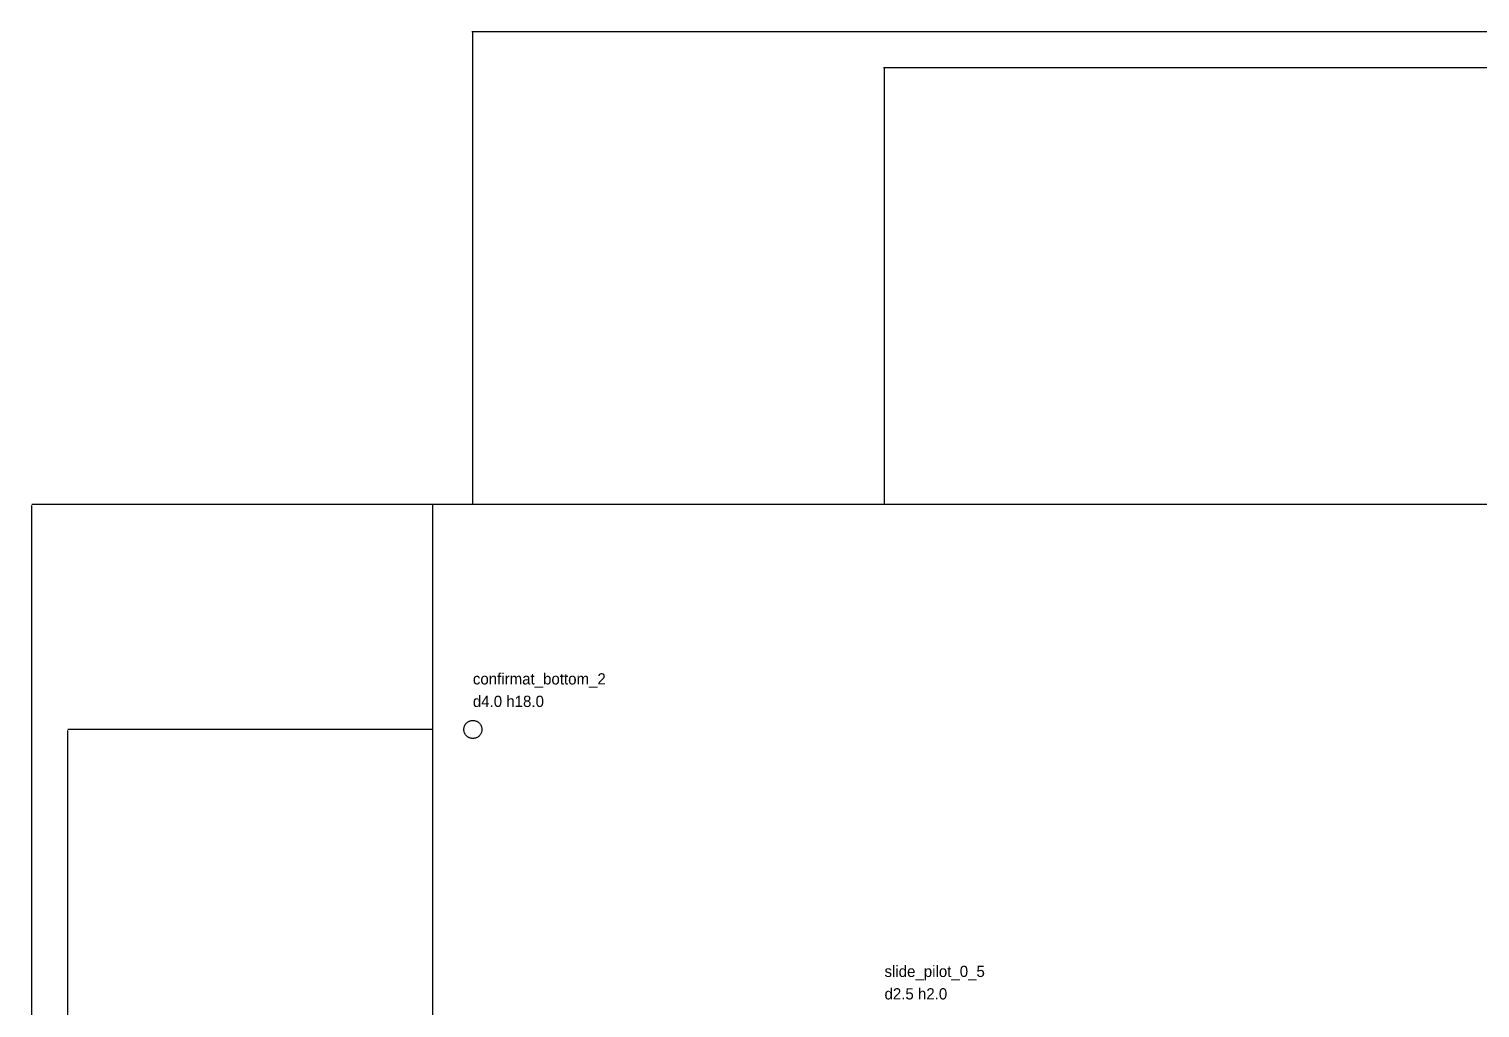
# Model space of a CAD drawing. Header units: millimetres. Extents: x -90 to 2551, y -195 to 364.
# Drawn here: x -89.7 to 232.9, y 118.1 to 335.7 of the extents above; entities that cross this region are included whole.
import ezdxf

# ---------------------------------------------------------------- set-up
doc = ezdxf.new("R2010")
doc.units = ezdxf.units.MM
for name, color, linetype in [('ANNOTATION', 7, 'Continuous'), ('CUT', 1, 'Continuous'), ('DIMENSION', 8, 'Continuous')]:
    doc.layers.add(name, color=color, linetype=linetype)
doc.dimstyles.get("Standard").update_dxf_attribs({"dimtxt": 2.5, "dimasz": 2.5, "dimexe": 1.25, "dimexo": 0.625, "dimtad": 1, "dimtxsty": 'Standard', "dimcen": 2.5, "dimazin": 3, "dimtfac": 1, "dimtmove": 0, "dimatfit": 3})

# ---------------------------------------------------------------- blocks, each defined once
blk = doc.blocks.new('_CLOSEDFILLED')
at = {"color": 0, "linetype": 'ByBlock'}
blk.add_solid([(-1, 0.2), (0, 0), (-1, -0.2)], dxfattribs=at)
blk = doc.blocks.new('*D22')
for p, q in [((1197.25, 327), (100.25, 327)), ((100.5, 230), (100.5, 327)), ((2300.25, 327), (1203.25, 327)), ((2300, 230), (2300, 327))]:
    blk.add_line(p, q)
at = {"layer": 'Defpoints'}
for p in [(2300, 327), (100.5, 230), (2300, 230)]:
    blk.add_point(p, dxfattribs=at)
at = {"layer": 'DIMENSION', "xscale": 0.25, "yscale": 0.25}
blk.add_blockref('_CLOSEDFILLED', (100.5, 327), dxfattribs=at)
at = {"layer": 'DIMENSION', "xscale": 0.25, "yscale": 0.25, "rotation": 180}
blk.add_blockref('_CLOSEDFILLED', (2300, 327), dxfattribs=at)
at = {"layer": 'DIMENSION', "insert": (1200.25, 327), "char_height": 1, "attachment_point": 5}
blk.add_mtext('2199,5', dxfattribs=at)
blk = doc.blocks.new('*D23')
for p, q in [((1152.5, 335), (8.75, 335)), ((9, 230), (9, 335)), ((2300.25, 335), (1156.5, 335)), ((2300, 230), (2300, 335))]:
    blk.add_line(p, q)
at = {"layer": 'Defpoints'}
for p in [(2300, 335), (9, 230), (2300, 230)]:
    blk.add_point(p, dxfattribs=at)
at = {"layer": 'DIMENSION', "xscale": 0.25, "yscale": 0.25}
blk.add_blockref('_CLOSEDFILLED', (9, 335), dxfattribs=at)
at = {"layer": 'DIMENSION', "xscale": 0.25, "yscale": 0.25, "rotation": 180}
blk.add_blockref('_CLOSEDFILLED', (2300, 335), dxfattribs=at)
at = {"layer": 'DIMENSION', "insert": (1154.5, 335), "char_height": 1, "attachment_point": 5}
blk.add_mtext('2291', dxfattribs=at)
blk = doc.blocks.new('*D31')
for p, q in [((0, 180), (-81, 180)), ((-81, 91.5), (-81, 179.75)), ((-81, 0.25), (-81, 88.5)), ((0, 0), (-81, 0))]:
    blk.add_line(p, q)
at = {"layer": 'Defpoints'}
for p in [(0, 180), (-81, 0), (0, 0)]:
    blk.add_point(p, dxfattribs=at)
at = {"layer": 'DIMENSION', "xscale": 0.25, "yscale": 0.25}
for p, rotation in [((-81, 180), 90), ((-81, 0), 270)]:
    blk.add_blockref('_CLOSEDFILLED', p, dxfattribs=dict(at, rotation=rotation))
at = {"layer": 'DIMENSION', "insert": (-81, 90), "char_height": 1, "attachment_point": 5, "rotation": 90}
blk.add_mtext('180', dxfattribs=at)
blk = doc.blocks.new('*D32')
for p, q in [((0, 230), (-89, 230)), ((-89, 116.5), (-89, 229.75)), ((-89, 0.25), (-89, 113.5)), ((0, 0), (-89, 0))]:
    blk.add_line(p, q)
at = {"layer": 'Defpoints'}
for p in [(0, 230), (-89, 0), (0, 0)]:
    blk.add_point(p, dxfattribs=at)
at = {"layer": 'DIMENSION', "xscale": 0.25, "yscale": 0.25}
for p, rotation in [((-89, 230), 90), ((-89, 0), 270)]:
    blk.add_blockref('_CLOSEDFILLED', p, dxfattribs=dict(at, rotation=rotation))
at = {"layer": 'DIMENSION', "insert": (-89, 115), "char_height": 1, "attachment_point": 5, "rotation": 90}
blk.add_mtext('230', dxfattribs=at)

msp = doc.modelspace()

# ---------------------------------------------------------------- linework, layer by layer
at = {"layer": 'CUT'}
for p, q in [((2300, 230), (0, 230)), ((0, 230), (0, 0)), ((7.06283, 180.497), (7.09789, 180.618)), ((7.09789, 180.618), (7.14045, 180.736)), ((7.14045, 180.736), (7.19035, 180.852)), ((7.19035, 180.852), (7.24739, 180.964)), ((7.24739, 180.964), (7.31134, 181.072)), ((7.31134, 181.072), (7.38197, 181.176)), ((7.38197, 181.176), (7.45897, 181.275)), ((7.45897, 181.275), (7.54206, 181.369)), ((7.54206, 181.369), (7.63091, 181.458)), ((7.63091, 181.458), (7.72515, 181.541)), ((7.72515, 181.541), (7.82443, 181.618)), ((7.82443, 181.618), (7.92835, 181.689)), ((7.92835, 181.689), (8.03649, 181.753)), ((8.03649, 181.753), (8.14844, 181.81)), ((8.14844, 181.81), (8.26375, 181.86)), ((8.26375, 181.86), (8.38197, 181.902)), ((8.38197, 181.902), (8.50262, 181.937)), ((8.50262, 181.937), (8.62524, 181.965)), ((8.62524, 181.965), (8.74933, 181.984)), ((8.74933, 181.984), (8.87442, 181.996)), ((8.87442, 181.996), (9, 182)), ((9, 182), (9.12558, 181.996)), ((9.12558, 181.996), (9.25067, 181.984)), ((9.25067, 181.984), (9.37476, 181.965)), ((9.37476, 181.965), (9.49738, 181.937)), ((9.49738, 181.937), (9.61803, 181.902)), ((9.61803, 181.902), (9.73625, 181.86)), ((9.73625, 181.86), (9.85156, 181.81)), ((9.85156, 181.81), (9.96351, 181.753)), ((9.96351, 181.753), (10.0717, 181.689)), ((10.0717, 181.689), (10.1756, 181.618)), ((10.1756, 181.618), (10.2748, 181.541)), ((10.2748, 181.541), (10.3691, 181.458)), ((10.3691, 181.458), (10.4579, 181.369)), ((10.4579, 181.369), (10.541, 181.275)), ((10.541, 181.275), (10.618, 181.176)), ((10.618, 181.176), (10.6887, 181.072)), ((10.6887, 181.072), (10.7526, 180.964)), ((10.7526, 180.964), (10.8097, 180.852)), ((10.8097, 180.852), (10.8596, 180.736)), ((10.8596, 180.736), (10.9021, 180.618)), ((10.9021, 180.618), (10.9372, 180.497)), ((7, 180), (7.00395, 180.126)), ((7.00395, 179.874), (7, 180)), ((7.00395, 180.126), (7.01577, 180.251)), ((7.01577, 179.749), (7.00395, 179.874)), ((7.01577, 180.251), (7.03543, 180.375)), ((7.03543, 179.625), (7.01577, 179.749)), ((7.03543, 180.375), (7.06283, 180.497)), ((7.06283, 179.503), (7.03543, 179.625)), ((7.09789, 179.382), (7.06283, 179.503)), ((7.14045, 179.264), (7.09789, 179.382)), ((7.19035, 179.148), (7.14045, 179.264)), ((7.24739, 179.036), (7.19035, 179.148)), ((7.31134, 178.928), (7.24739, 179.036)), ((7.38197, 178.824), (7.31134, 178.928)), ((7.45897, 178.725), (7.38197, 178.824)), ((7.54206, 178.631), (7.45897, 178.725)), ((7.63091, 178.542), (7.54206, 178.631)), ((7.72515, 178.459), (7.63091, 178.542)), ((7.82443, 178.382), (7.72515, 178.459)), ((7.92835, 178.311), (7.82443, 178.382)), ((8.03649, 178.247), (7.92835, 178.311)), ((8.14844, 178.19), (8.03649, 178.247)), ((8.26375, 178.14), (8.14844, 178.19)), ((8.38197, 178.098), (8.26375, 178.14)), ((8.50262, 178.063), (8.38197, 178.098)), ((8.62524, 178.035), (8.50262, 178.063)), ((8.74933, 178.016), (8.62524, 178.035)), ((8.87442, 178.004), (8.74933, 178.016)), ((9, 178), (8.87442, 178.004)), ((9.12558, 178.004), (9, 178)), ((9.25067, 178.016), (9.12558, 178.004)), ((9.37476, 178.035), (9.25067, 178.016)), ((9.49738, 178.063), (9.37476, 178.035)), ((9.61803, 178.098), (9.49738, 178.063)), ((9.73625, 178.14), (9.61803, 178.098)), ((9.85156, 178.19), (9.73625, 178.14)), ((9.96351, 178.247), (9.85156, 178.19)), ((10.0717, 178.311), (9.96351, 178.247)), ((10.1756, 178.382), (10.0717, 178.311)), ((10.2748, 178.459), (10.1756, 178.382)), ((10.3691, 178.542), (10.2748, 178.459)), ((10.4579, 178.631), (10.3691, 178.542)), ((10.541, 178.725), (10.4579, 178.631)), ((10.618, 178.824), (10.541, 178.725)), ((10.6887, 178.928), (10.618, 178.824)), ((10.7526, 179.036), (10.6887, 178.928)), ((10.8097, 179.148), (10.7526, 179.036)), ((10.8596, 179.264), (10.8097, 179.148)), ((10.9021, 179.382), (10.8596, 179.264)), ((10.9372, 179.503), (10.9021, 179.382)), ((10.9372, 180.497), (10.9646, 180.375)), ((10.9646, 179.625), (10.9372, 179.503)), ((10.9646, 180.375), (10.9842, 180.251)), ((10.9842, 179.749), (10.9646, 179.625)), ((10.9842, 180.251), (10.9961, 180.126)), ((10.9961, 179.874), (10.9842, 179.749)), ((10.9961, 180.126), (11, 180)), ((11, 180), (10.9961, 179.874))]:
    msp.add_line(p, q, dxfattribs=at)

# ---------------------------------------------------------------- texts
at = {"layer": 'ANNOTATION'}
for s, p in [('confirmat_bottom_2', (9, 190)), ('d4.0 h18.0', (9, 185)), ('slide_pilot_0_5', (100.5, 125)), ('d2.5 h2.0', (100.5, 120))]:
    msp.add_text(s, height=2.5, dxfattribs=at).set_placement(p)

# ---------------------------------------------------------------- dimensions: what is measured, and where the dimension line sits
at = {"layer": 'DIMENSION'}
for base, p2, picture, middle in [((2300, 335), (9, 230), '*D23', (1154.5, 335)), ((2300, 327), (100.5, 230), '*D22', (1200.25, 327))]:
    dim = msp.add_linear_dim(base=base, p1=(2300, 230), p2=p2, dimstyle='Standard', dxfattribs=at)
    dim.commit()
    dim.dimension.update_dxf_attribs({"geometry": picture, "text_midpoint": middle})
for base, p2, picture, middle in [((-89, 0), (0, 230), '*D32', (-89, 115)), ((-81, 0), (0, 180), '*D31', (-81, 90))]:
    dim = msp.add_linear_dim(base=base, p1=(0, 0), p2=p2, angle=90, dimstyle='Standard', dxfattribs=at)
    dim.commit()
    dim.dimension.update_dxf_attribs({"geometry": picture, "text_midpoint": middle})

doc.saveas('drawing.dxf')
